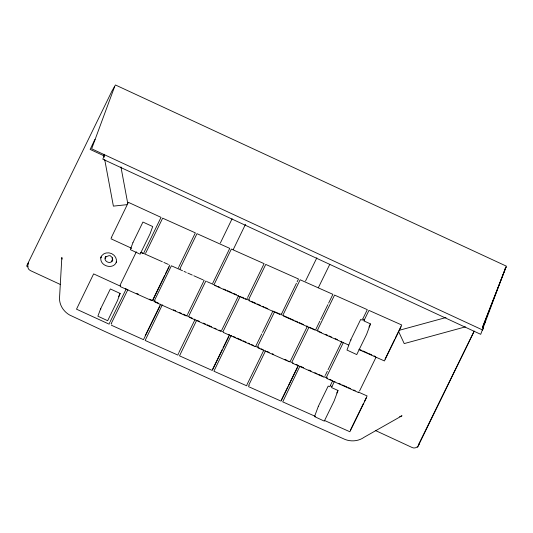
<?xml version="1.0" encoding="UTF-8"?>
<svg xmlns="http://www.w3.org/2000/svg" width="533" height="533" viewBox="0 0 533 533"><rect width="100%" height="100%" fill="white"/><g stroke="black" fill="none" stroke-linecap="round" stroke-linejoin="round"><path stroke-width="0.8" d="M101.017 256.993C98.725 266.04 113.889 270.557 116.594 261.463M28.016 266.82L26.65 266.18L26.996 265.247L111.91 91.11L115.454 84.98L506.35 266.147L482.472 327.355L483.451 328.168M28.209 264.028L28.602 262.429C27.383 265.161 27.15 269.038 30.301 270.544L60.349 284.475M114.475 87.039L91.656 148.8L482.565 329.974L482.731 329.347M335.017 381.675L334.358 381.388L331.559 387.598L338.022 390.469L336.763 393.041M329.927 386.758L328.188 386.092L318.334 406.299L318.701 406.466M330.207 385.785L332.059 381.968M362.4 320.153L360.661 319.494L350.761 339.814L351.16 339.987M482.565 329.974L483.331 328.455M116.54 261.616L116.254 262.409L116.421 259.791L115.634 257.346L113.975 255.207L111.657 253.621L108.919 252.855L106.08 252.988L103.728 253.915L101.776 255.647L100.657 257.925L100.964 257.146M220.376 242.988L232.108 218.743M104.648 154.25L102.822 159.187L480.706 334.324L505.331 268.445M100.61 308.854L97.892 316.189L107.666 320.719L117.54 300.465L120.138 293.45L110.351 288.959L100.61 308.854L100.93 309.013M485.29 321.919L485.656 320.939M105.96 256.613C103.748 258.958 109.951 253.408 111.244 256.673C113.289 256.913 111.63 265.694 112.616 257.652M318.281 406.452L314.523 416.593L324.297 421.123L334.171 400.869L337.969 390.629M350.714 339.961L346.976 350.048L356.744 354.578L366.624 334.324L370.442 324.024M305.549 280.971L316.855 257.812M482.405 327.655L506.11 266.966L505.524 268.006M178.135 354.532L177.869 355.085L145.136 340.46L162.332 304.843M417.559 447.36L419.471 443.463M120.138 293.45L118.539 296.714M188.882 315.816L205.811 281.098L206.464 281.397M233.234 249.617L245.493 224.306M296.435 283.263L281.557 313.97L280.904 313.671M297.147 281.79L298.5 278.999L265.754 264.415L248.778 299.306L249.431 299.606M292.117 361.707L309.02 327.082M362.746 319.034L367.297 309.653L334.551 295.075L317.581 329.934L318.234 330.233M109.551 322.938L109.838 322.352M143.897 252.675L161.033 217.357L128.38 202.34L111.277 237.698L111.93 237.998M145.589 253.308L162.645 218.164L195.351 232.868L178.941 266.687M152.811 299.773L164.73 275.334M169.741 265.054L165.457 273.842M178.295 268.012L178.582 267.419M187.223 315.076L187.509 314.49M178.229 353.885L178.508 353.299M212.707 283.296L229.756 248.371L196.983 233.667L179.974 268.672L180.62 268.972M214.373 283.996L231.362 249.064L264.101 263.655L247.752 297.267M221.628 330.38L238.564 295.662M212.607 369.262L222.308 349.421M247.112 298.593L247.399 298M256.04 345.684L261.783 333.905M247.006 384.606L263.595 350.647M246.946 385.199L246.659 385.792L213.913 371.208L231.142 335.477L231.788 335.77M283.183 314.623L300.152 279.765L332.898 294.343L328.601 303.164M290.452 360.981L307.381 326.263L306.728 325.963M281.404 399.937L287.853 386.725M298.3 365.345L288.58 385.239M315.929 329.201L319.853 321.126M299.952 366.084L282.717 401.862L315.463 416.433M324.864 376.271L325.15 375.685M136.348 251.816L120.065 285.208L120.718 285.508M127.947 289.479L111.157 323.758L111.81 324.057M152.758 300.379L169.134 266.793M187.869 313.744L204.152 280.358L203.499 280.058M196.737 320.166L179.521 355.851L212.261 370.448L228.844 336.536M240.223 296.388L223.287 331.12M262.509 332.412L272.33 312.278M272.689 311.532L272.969 310.959M274.628 311.698L257.706 346.403L258.358 346.703M265.554 350.774L248.658 385.359L249.311 385.659M320.586 319.627L327.875 304.663M297.667 367.124L281.064 401.116L248.311 386.538M325.516 374.939L327.335 371.208M328.061 369.715L341.513 342.126M343.452 342.293L326.516 377.024L327.169 377.311M332.419 381.228L332.699 380.655M363.939 320.699L368.956 310.399L401.702 324.97L395.226 338.268M368.936 327.055L370.488 323.871L364.032 320.993L364.359 319.827L362.707 319.087M359.548 390.995L375.918 357.436M385.033 359.202L394.5 339.761M350.501 429.978L363.566 403.215M364.292 401.729L367.11 395.959L358.229 391.982M401.089 326.709L384.42 360.941L359.062 349.668M366.491 397.698L349.868 431.75L324.497 420.47M474.117 331.206L418.605 444.449M474.243 331.14L418.465 445.441C417.272 447.567 414.581 448.633 412.309 447.6L375.325 430.457M484.071 324.417L485.15 322.205M110.191 321.619L125.975 289.426M109.392 323.598L109.118 324.151L76.499 309.18L93.635 273.889L120.385 286.161M160.653 304.183L145.229 335.663M159.993 305.955L143.484 339.668L111.417 325.25M178.875 352.56L195.065 319.467L194.418 319.154M223.034 347.936L229.476 334.757L228.824 334.464M318.334 287.747L329.807 264.295M504.538 269.825L504.784 269.358M505.131 268.685L505.384 268.212M111.197 261.49L112.829 259.917C111.197 265.241 102.583 261.337 105.534 256.533L105.314 258.758M399.65 416.679L402.002 415.773L364.239 437.193C358.722 441.157 351.567 441.87 345.244 439.538L242.209 393.674L104.341 331.233L69.696 315.056C63.753 311.705 59.529 305.396 59.496 298.487L61.835 257.472L62.128 259.105M399.59 330.213L446.001 317.528M465.422 326.862L404.221 343.592L398.837 332.026M126.914 204.672L113.389 206.124L104.715 159.614M309.673 327.382L317.915 331.013M319.414 331.673L321.659 332.659M325.41 334.311L327.655 335.297M329.154 335.957L331.406 336.949M335.15 338.595L337.402 339.588M141.392 252.442L162.352 261.763M163.851 262.429L168.341 264.421M182.539 270.737L171.399 265.794L154.47 300.512L155.123 300.812M184.038 271.404L186.284 272.403M187.783 273.069L192.273 275.068M193.765 275.734L202.753 279.725M207.21 281.73L216.198 285.715M217.697 286.374L219.942 287.374M223.687 289.033L225.932 290.032M227.431 290.692L231.922 292.684M233.421 293.35L236.419 294.676M241.629 297.008L243.874 298.007M245.373 298.673L249.864 300.665M251.363 301.332L255.853 303.33M257.352 303.99L260.344 305.322M262.589 306.322L264.088 306.988M265.587 307.654L267.832 308.647M275.288 311.985L279.778 313.984M281.271 314.65L294.003 320.306M295.495 320.973L297.74 321.972M299.24 322.638L303.73 324.63M359.082 349.235L361.327 350.228M362.826 350.894L367.317 352.893M368.809 353.559L371.807 354.885M374.053 355.884L375.552 356.55M214.699 285.435L246.133 299.433M249.104 300.752L280.545 314.736M283.509 316.062L314.95 330.04M317.915 331.379L348.609 345.011M233.287 336.436L235.533 337.436M237.032 338.102L241.522 340.101M243.021 340.767L246.013 342.099M248.258 343.099L249.757 343.765M251.256 344.431L253.501 345.431M254.994 346.097L259.491 348.096M260.983 348.762L263.229 349.755M266.96 351.394L269.205 352.393M272.196 353.725L273.696 354.392M284.922 359.389L287.167 360.388M288.666 361.054L293.157 363.053M296.148 364.385L297.647 365.052M300.605 366.384L303.603 367.71M308.84 370.035L311.085 371.035M314.83 372.694L317.082 373.693M318.574 374.359L323.071 376.351M324.564 377.018L327.562 378.343M329.807 379.343L331.306 380.009M338.761 383.334L341.007 384.333M342.506 384.999L346.996 386.991M348.495 387.658L350.741 388.657M353.732 389.989L355.231 390.649M120.391 286.654L151.818 300.645M154.803 301.958L186.23 315.949M189.188 317.262L220.655 331.26M223.587 332.559L255.067 346.557M258.032 347.862L289.452 361.854M292.41 363.186L323.884 377.164M326.816 378.463L358.289 392.461M173.465 309.813L175.71 310.812M179.454 312.485L181.7 313.484M183.192 314.15L192.173 318.154M197.39 320.453L199.635 321.452M203.379 323.118L205.625 324.124M207.117 324.79L211.608 326.789M214.606 328.121L216.098 328.788M219.096 330.127L223.587 332.126M136.828 293.463L138.327 294.129M149.54 299.166L158.514 303.197M330.233 385.692L331.892 386.432M110.917 238.764L131.704 248.305M140.652 252.409L142.884 253.435M125.601 288.56L126.254 288.859M95.127 139.766L94.801 139.613L90.15 149.42L104.062 155.869M341.147 341.233L341.793 341.553M103.728 154.363L104.261 157.188M120.924 166.856L127.713 203.26M132.924 242.668L130.345 249.644L140.119 254.174L149.993 233.92L152.718 226.552L142.931 222.054L132.924 242.668"/></g></svg>
